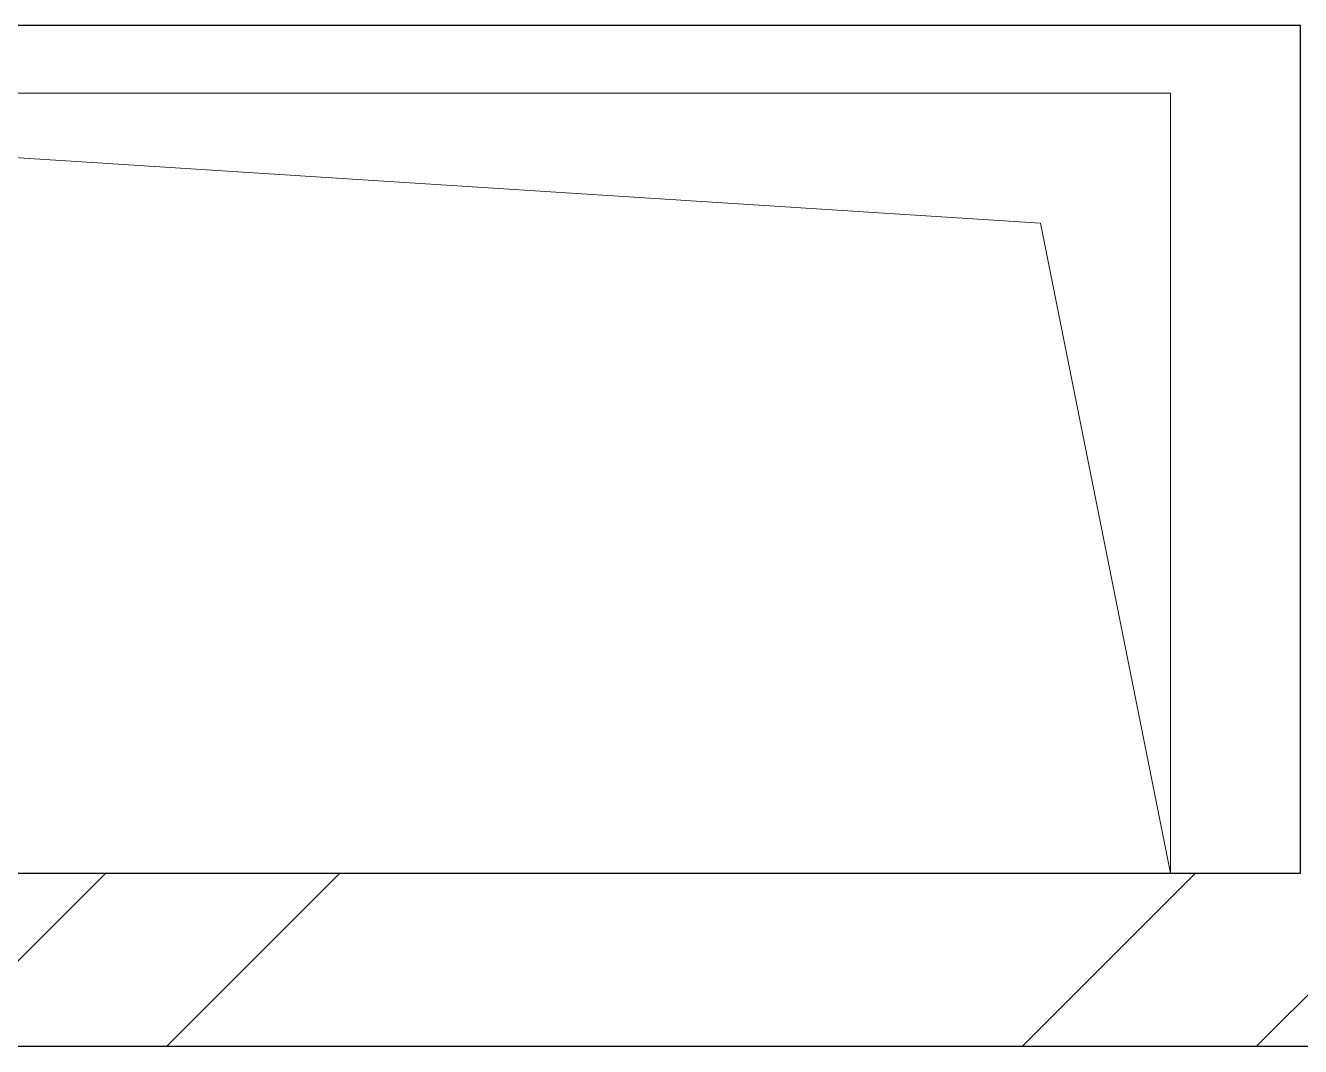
# Model space of a CAD drawing. Header units: millimetres. Extents: x -10438 to 68527, y -5058 to 44223.
# Drawn here: x 42585 to 43320, y 4365 to 4954 of the extents above; entities that cross this region are included whole.
import ezdxf

# ---------------------------------------------------------------- set-up
doc = ezdxf.new("R2010")
doc.units = ezdxf.units.MM
for name, color, linetype, lineweight in [('Обобщенные модели', 7, 'Continuous', 18), ('Стены внутренние', 7, 'Continuous', 18), ('Стены несущие', 7, 'Continuous', 30)]:
    doc.layers.add(name, color=color, linetype=linetype, lineweight=lineweight)

# ---------------------------------------------------------------- blocks, each defined once
blk = doc.blocks.new('GM_Отверстие прямоугольное _в плите_ - Отверстие-7259121-План потолков 3-го этажа')
at = {"layer": 'Обобщенные модели'}
for p, q in [((-225, -625), (-225, 625)), ((-225, 625), (225, 625)), ((-225, -625), (-225, 625)), ((-225, 625), (225, 625)), ((-150, 550), (225, 625)), ((-225, -625), (-150, 550))]:
    blk.add_line(p, q, dxfattribs=at)

msp = doc.modelspace()

# ---------------------------------------------------------------- hatches: boundary and pattern name
at = {"layer": 'Стены внутренние', "lineweight": 9}
h = msp.add_hatch(dxfattribs=at)
h.set_pattern_fill('FP_1', color=256, style=0, pattern_type=2)
h.set_pattern_definition([(45, (0, 0), (-381.661, 381.661), []), (45, (134.94, 0), (0, 763.322), []), (45, (-134.94, 0), (0, 763.322), [])])
h.paths.add_polyline_path([(41984.177, 4365), (44065, 4365), (44065, 4465), (41983.147, 4465), (41984.169, 4365.816)])

# ---------------------------------------------------------------- linework, layer by layer
at = {"layer": 'Стены несущие'}
for p, q in [((43320, 4953.97), (41966.257, 4953.97)), ((43320, 4465), (43320, 4953.97)), ((41973.183, 4465), (43320, 4465)), ((44065, 4365), (41973.183, 4365))]:
    msp.add_line(p, q, dxfattribs=at)

# ---------------------------------------------------------------- block references
at = {"layer": 'Обобщенные модели', "rotation": 269.9999999999992}
msp.add_blockref('GM_Отверстие прямоугольное _в плите_ - Отверстие-7259121-План потолков 3-го этажа', (42620, 4690), dxfattribs=at)

doc.saveas('drawing.dxf')
